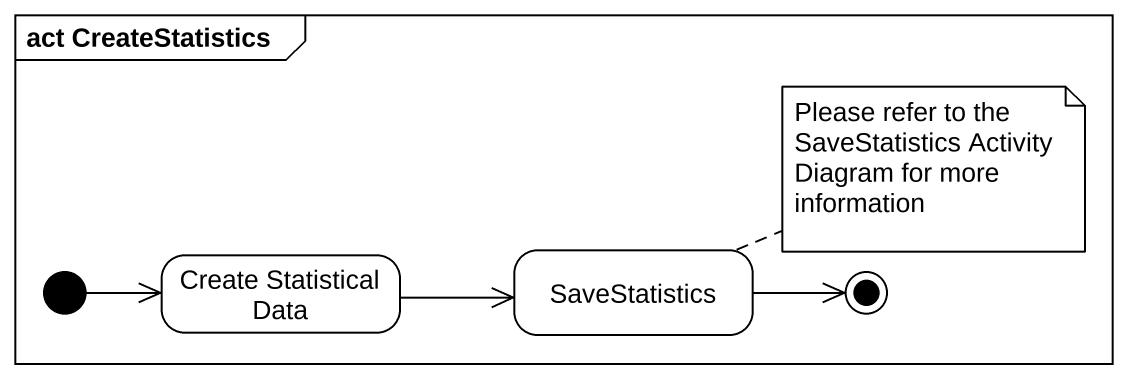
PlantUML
@startuml
mainframe act CreateStatistics
hide empty description
state "Create Statistical Data" as Create_Statistical_Data
state SaveStatistics
[*] -right-> Create_Statistical_Data
Create_Statistical_Data -right-> SaveStatistics
SaveStatistics -right-> [*]
note right of SaveStatistics : Please refer to the SaveStatistics Activity Diagram for more information
@enduml
